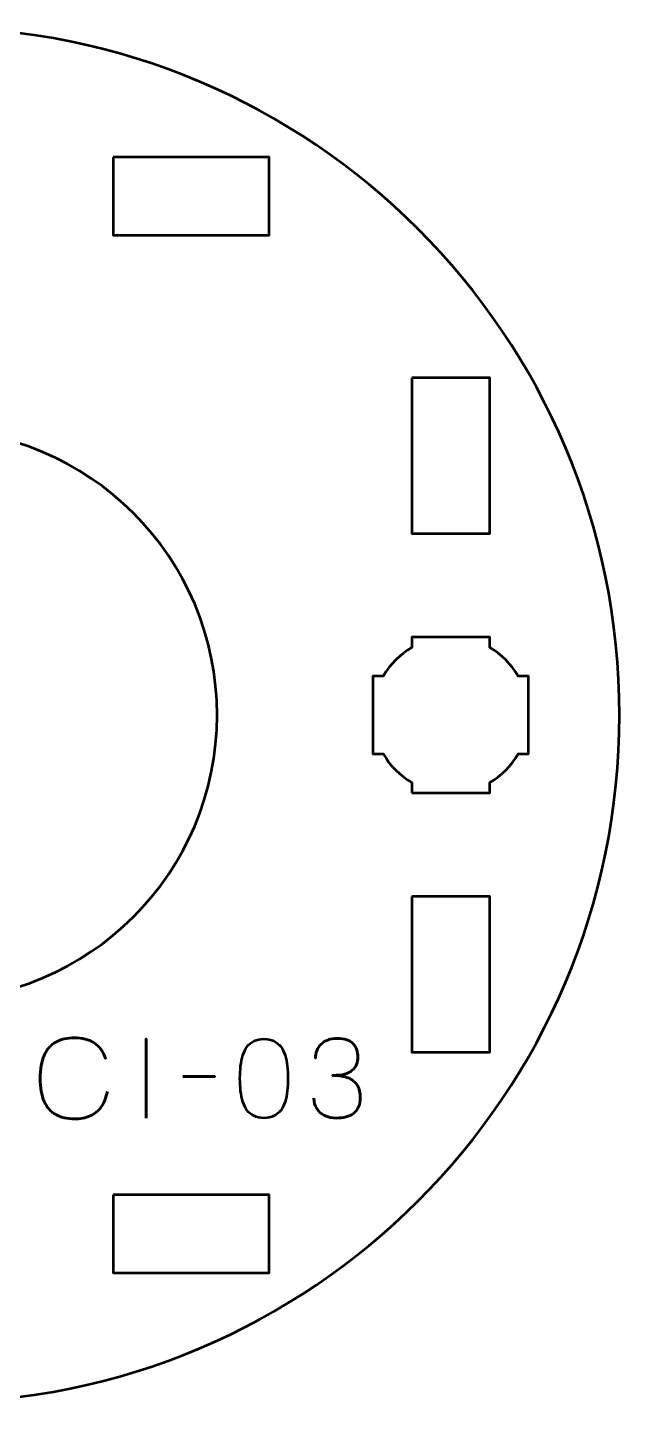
# Model space of a CAD drawing. Header units: centimetres. Extents: x -16.1 to -4.8, y -20.5 to -9.2.
# Drawn here: x -7.13 to -4.85, y -20.5 to -15.2 of the extents above; entities that cross this region are included whole.
import ezdxf

# ---------------------------------------------------------------- set-up
doc = ezdxf.new("R2010")
doc.units = ezdxf.units.CM
doc.header["$MEASUREMENT"] = 0
doc.layers.add('Layer 1', color=7, linetype='Continuous')

msp = doc.modelspace()

# ---------------------------------------------------------------- linework, layer by layer
at = {"layer": 'Layer 1', "color": 250, "lineweight": 53}
for points in [[(-7.5, -15.2), (-6.03667, -15.2), (-4.85, -16.38667), (-4.85, -17.85), (-4.85, -17.85), (-4.85, -19.31333), (-6.03667, -20.5), (-7.5, -20.5), (-7.5, -20.5), (-8.96333, -20.5), (-10.15, -19.31333), (-10.15, -17.85), (-10.15, -17.85), (-10.15, -16.38667), (-8.96333, -15.2), (-7.5, -15.2)], [(-7.5, -16.75), (-6.89258, -16.75), (-6.4, -17.24258), (-6.4, -17.85), (-6.4, -17.85), (-6.4, -18.45742), (-6.89258, -18.95), (-7.5, -18.95), (-7.5, -18.95), (-8.10742, -18.95), (-8.6, -18.45742), (-8.6, -17.85), (-8.6, -17.85), (-8.6, -17.24258), (-8.10742, -16.75), (-7.5, -16.75)]]:
    msp.add_open_spline(points, degree=3, knots=[0, 0, 0, 0, 0.25, 0.25, 0.25, 0.25, 0.5, 0.5, 0.5, 0.5, 0.75, 0.75, 0.75, 0.75, 1, 1, 1, 1], dxfattribs=at)
at = {"layer": 'Layer 1', "lineweight": 53}
for points, knots in [([(-6.80002, -15.70006), (-6.80002, -15.70006), (-6.20002, -15.70006), (-6.20002, -15.70006), (-6.20002, -15.70006), (-6.20002, -15.70006), (-6.20002, -16.00007), (-6.20002, -16.00007), (-6.20002, -16.00007), (-6.20002, -16.00007), (-6.80002, -16.00007), (-6.80002, -16.00007), (-6.80002, -16.00007), (-6.80002, -16.00007), (-6.80002, -15.70006), (-6.80002, -15.70006)], [0, 0, 0, 0, 0.25, 0.25, 0.25, 0.25, 0.5, 0.5, 0.5, 0.5, 0.75, 0.75, 0.75, 0.75, 1, 1, 1, 1]), ([(-5.65007, -16.55001), (-5.65007, -16.55001), (-5.35007, -16.55001), (-5.35007, -16.55001), (-5.35007, -16.55001), (-5.35007, -16.55001), (-5.35007, -17.15002), (-5.35007, -17.15002), (-5.35007, -17.15002), (-5.35007, -17.15002), (-5.65007, -17.15002), (-5.65007, -17.15002), (-5.65007, -17.15002), (-5.65007, -17.15002), (-5.65007, -16.55001), (-5.65007, -16.55001)], [0, 0, 0, 0, 0.25, 0.25, 0.25, 0.25, 0.5, 0.5, 0.5, 0.5, 0.75, 0.75, 0.75, 0.75, 1, 1, 1, 1]), ([(-5.64999, -18.15006), (-5.64999, -18.15006), (-5.64999, -18.10988), (-5.64999, -18.10988), (-5.64999, -18.10988), (-5.69553, -18.08355), (-5.73349, -18.0456), (-5.75984, -18.00007), (-5.75984, -18.00007), (-5.75984, -18.00007), (-5.79999, -18.00007), (-5.79999, -18.00007), (-5.79999, -18.00007), (-5.79999, -18.00007), (-5.79999, -17.85155), (-5.79999, -17.85155), (-5.79999, -17.85155), (-5.79999, -17.85155), (-5.80001, -17.85), (-5.80001, -17.85), (-5.80001, -17.85), (-5.80001, -17.85), (-5.79999, -17.84845), (-5.79999, -17.84845), (-5.79999, -17.84845), (-5.79999, -17.84845), (-5.79999, -17.70006), (-5.79999, -17.70006), (-5.79999, -17.70006), (-5.79999, -17.70006), (-5.75989, -17.70006), (-5.75989, -17.70006), (-5.75989, -17.70006), (-5.73354, -17.65449), (-5.69555, -17.61649), (-5.64999, -17.59013), (-5.64999, -17.59013), (-5.64999, -17.59013), (-5.64999, -17.55005), (-5.64999, -17.55005), (-5.64999, -17.55005), (-5.64999, -17.55005), (-5.50465, -17.55005), (-5.50465, -17.55005), (-5.50465, -17.55005), (-5.50465, -17.55005), (-5.50001, -17.54999), (-5.50001, -17.54999), (-5.50001, -17.54999), (-5.50001, -17.54999), (-5.49536, -17.55005), (-5.49536, -17.55005), (-5.49536, -17.55005), (-5.49536, -17.55005), (-5.34998, -17.55005), (-5.34998, -17.55005), (-5.34998, -17.55005), (-5.34998, -17.55005), (-5.34998, -17.59013), (-5.34998, -17.59013), (-5.34998, -17.59013), (-5.30441, -17.61649), (-5.26644, -17.65449), (-5.2401, -17.70006), (-5.2401, -17.70006), (-5.2401, -17.70006), (-5.19998, -17.70006), (-5.19998, -17.70006), (-5.19998, -17.70006), (-5.19998, -17.70006), (-5.19998, -18.00007), (-5.19998, -18.00007), (-5.19998, -18.00007), (-5.19998, -18.00007), (-5.24015, -18.00007), (-5.24015, -18.00007), (-5.24015, -18.00007), (-5.26649, -18.0456), (-5.30445, -18.08355), (-5.34998, -18.10988), (-5.34998, -18.10988), (-5.34998, -18.10988), (-5.34998, -18.15006), (-5.34998, -18.15006), (-5.34998, -18.15006), (-5.34998, -18.15006), (-5.64999, -18.15006), (-5.64999, -18.15006)], [0, 0, 0, 0, 0.0454545, 0.0454545, 0.0454545, 0.0454545, 0.0909091, 0.0909091, 0.0909091, 0.0909091, 0.1363636, 0.1363636, 0.1363636, 0.1363636, 0.1818182, 0.1818182, 0.1818182, 0.1818182, 0.2272727, 0.2272727, 0.2272727, 0.2272727, 0.2727273, 0.2727273, 0.2727273, 0.2727273, 0.3181818, 0.3181818, 0.3181818, 0.3181818, 0.3636364, 0.3636364, 0.3636364, 0.3636364, 0.4090909, 0.4090909, 0.4090909, 0.4090909, 0.4545455, 0.4545455, 0.4545455, 0.4545455, 0.5, 0.5, 0.5, 0.5, 0.5454545, 0.5454545, 0.5454545, 0.5454545, 0.5909091, 0.5909091, 0.5909091, 0.5909091, 0.6363636, 0.6363636, 0.6363636, 0.6363636, 0.6818182, 0.6818182, 0.6818182, 0.6818182, 0.7272727, 0.7272727, 0.7272727, 0.7272727, 0.7727273, 0.7727273, 0.7727273, 0.7727273, 0.8181818, 0.8181818, 0.8181818, 0.8181818, 0.8636364, 0.8636364, 0.8636364, 0.8636364, 0.9090909, 0.9090909, 0.9090909, 0.9090909, 0.9545455, 0.9545455, 0.9545455, 0.9545455, 1, 1, 1, 1]), ([(-5.65007, -18.54998), (-5.65007, -18.54998), (-5.35007, -18.54998), (-5.35007, -18.54998), (-5.35007, -18.54998), (-5.35007, -18.54998), (-5.35007, -19.14998), (-5.35007, -19.14998), (-5.35007, -19.14998), (-5.35007, -19.14998), (-5.65007, -19.14998), (-5.65007, -19.14998), (-5.65007, -19.14998), (-5.65007, -19.14998), (-5.65007, -18.54998), (-5.65007, -18.54998)], [0, 0, 0, 0, 0.25, 0.25, 0.25, 0.25, 0.5, 0.5, 0.5, 0.5, 0.75, 0.75, 0.75, 0.75, 1, 1, 1, 1]), ([(-6.80002, -19.69993), (-6.80002, -19.69993), (-6.20002, -19.69993), (-6.20002, -19.69993), (-6.20002, -19.69993), (-6.20002, -19.69993), (-6.20002, -19.99993), (-6.20002, -19.99993), (-6.20002, -19.99993), (-6.20002, -19.99993), (-6.80002, -19.99993), (-6.80002, -19.99993), (-6.80002, -19.99993), (-6.80002, -19.99993), (-6.80002, -19.69993), (-6.80002, -19.69993)], [0, 0, 0, 0, 0.25, 0.25, 0.25, 0.25, 0.5, 0.5, 0.5, 0.5, 0.75, 0.75, 0.75, 0.75, 1, 1, 1, 1])]:
    msp.add_open_spline(points, degree=3, knots=knots, dxfattribs=at)
at = {"layer": 'Layer 1', "color": 30, "lineweight": 53}
for points, knots in [([(-6.82293, -19.30097), (-6.82745, -19.32517), (-6.83535, -19.34514), (-6.84643, -19.3608), (-6.84643, -19.3608), (-6.85757, -19.3764), (-6.87183, -19.38797), (-6.88918, -19.39552), (-6.88918, -19.39552), (-6.90647, -19.40307), (-6.92679, -19.40688), (-6.94993, -19.40681), (-6.94993, -19.40681), (-6.97808, -19.40688), (-7.002, -19.40144), (-7.02162, -19.39037), (-7.02162, -19.39037), (-7.04123, -19.37936), (-7.05619, -19.36236), (-7.06649, -19.33929), (-7.06649, -19.33929), (-7.07679, -19.31621), (-7.08194, -19.28665), (-7.08201, -19.2506), (-7.08201, -19.2506), (-7.08194, -19.21469), (-7.07679, -19.18519), (-7.06649, -19.16212), (-7.06649, -19.16212), (-7.05619, -19.13905), (-7.04123, -19.12198), (-7.02162, -19.1109), (-7.02162, -19.1109), (-7.002, -19.09982), (-6.97808, -19.09432), (-6.94993, -19.09439), (-6.94993, -19.09439), (-6.9198, -19.09432), (-6.89455, -19.10074), (-6.87423, -19.11365), (-6.87423, -19.11365), (-6.85398, -19.12656), (-6.83909, -19.14653), (-6.82971, -19.17355), (-6.82971, -19.17355), (-6.83909, -19.14653), (-6.85398, -19.12656), (-6.87423, -19.11365), (-6.87423, -19.11365), (-6.89455, -19.10074), (-6.9198, -19.09432), (-6.94993, -19.09439), (-6.94993, -19.09439), (-6.97808, -19.09432), (-7.002, -19.09982), (-7.02162, -19.1109), (-7.02162, -19.1109), (-7.04123, -19.12198), (-7.05619, -19.13905), (-7.06649, -19.16212), (-7.06649, -19.16212), (-7.07679, -19.18519), (-7.08194, -19.21469), (-7.08201, -19.2506), (-7.08201, -19.2506), (-7.08194, -19.28665), (-7.07679, -19.31621), (-7.06649, -19.33929), (-7.06649, -19.33929), (-7.05619, -19.36236), (-7.04123, -19.37936), (-7.02162, -19.39037), (-7.02162, -19.39037), (-7.002, -19.40144), (-6.97808, -19.40688), (-6.94993, -19.40681), (-6.94993, -19.40681), (-6.92679, -19.40688), (-6.90647, -19.40307), (-6.88918, -19.39552), (-6.88918, -19.39552), (-6.87183, -19.38797), (-6.85757, -19.3764), (-6.84643, -19.3608), (-6.84643, -19.3608), (-6.83535, -19.34514), (-6.82745, -19.32517), (-6.82293, -19.30097)], [0, 0, 0, 0, 0.0454545, 0.0454545, 0.0454545, 0.0454545, 0.0909091, 0.0909091, 0.0909091, 0.0909091, 0.1363636, 0.1363636, 0.1363636, 0.1363636, 0.1818182, 0.1818182, 0.1818182, 0.1818182, 0.2272727, 0.2272727, 0.2272727, 0.2272727, 0.2727273, 0.2727273, 0.2727273, 0.2727273, 0.3181818, 0.3181818, 0.3181818, 0.3181818, 0.3636364, 0.3636364, 0.3636364, 0.3636364, 0.4090909, 0.4090909, 0.4090909, 0.4090909, 0.4545455, 0.4545455, 0.4545455, 0.4545455, 0.5, 0.5, 0.5, 0.5, 0.5454545, 0.5454545, 0.5454545, 0.5454545, 0.5909091, 0.5909091, 0.5909091, 0.5909091, 0.6363636, 0.6363636, 0.6363636, 0.6363636, 0.6818182, 0.6818182, 0.6818182, 0.6818182, 0.7272727, 0.7272727, 0.7272727, 0.7272727, 0.7727273, 0.7727273, 0.7727273, 0.7727273, 0.8181818, 0.8181818, 0.8181818, 0.8181818, 0.8636364, 0.8636364, 0.8636364, 0.8636364, 0.9090909, 0.9090909, 0.9090909, 0.9090909, 0.9545455, 0.9545455, 0.9545455, 0.9545455, 1, 1, 1, 1]), ([(-6.67307, -19.40342), (-6.67307, -19.40342), (-6.67307, -19.0982), (-6.67307, -19.0982), (-6.67307, -19.0982), (-6.67307, -19.0982), (-6.67307, -19.40342), (-6.67307, -19.40342)], [0, 0, 0, 0, 0.5, 0.5, 0.5, 0.5, 1, 1, 1, 1]), ([(-6.21968, -19.40342), (-6.20487, -19.40335), (-6.1921, -19.40074), (-6.18144, -19.39566), (-6.18144, -19.39566), (-6.17086, -19.39058), (-6.16204, -19.38331), (-6.15499, -19.37407), (-6.15499, -19.37407), (-6.148, -19.36476), (-6.1425, -19.35375), (-6.13841, -19.34105), (-6.13841, -19.34105), (-6.13438, -19.32835), (-6.13149, -19.31445), (-6.12987, -19.29921), (-6.12987, -19.29921), (-6.12817, -19.28397), (-6.12733, -19.26795), (-6.1274, -19.25102), (-6.1274, -19.25102), (-6.12733, -19.23416), (-6.12817, -19.21814), (-6.12987, -19.20297), (-6.12987, -19.20297), (-6.13149, -19.1878), (-6.13438, -19.17383), (-6.13841, -19.16113), (-6.13841, -19.16113), (-6.1425, -19.1485), (-6.148, -19.1375), (-6.15499, -19.12811), (-6.15499, -19.12811), (-6.16204, -19.1188), (-6.17086, -19.11153), (-6.18144, -19.10645), (-6.18144, -19.10645), (-6.1921, -19.1013), (-6.20487, -19.09869), (-6.21968, -19.09862), (-6.21968, -19.09862), (-6.2345, -19.09869), (-6.24727, -19.1013), (-6.25793, -19.10645), (-6.25793, -19.10645), (-6.26851, -19.11153), (-6.27733, -19.1188), (-6.28438, -19.12811), (-6.28438, -19.12811), (-6.29137, -19.1375), (-6.29687, -19.1485), (-6.30096, -19.16113), (-6.30096, -19.16113), (-6.30499, -19.17383), (-6.30788, -19.1878), (-6.3095, -19.20297), (-6.3095, -19.20297), (-6.31119, -19.21814), (-6.31204, -19.23416), (-6.31197, -19.25102), (-6.31197, -19.25102), (-6.31204, -19.26795), (-6.31119, -19.28397), (-6.3095, -19.29921), (-6.3095, -19.29921), (-6.30788, -19.31445), (-6.30499, -19.32835), (-6.30096, -19.34105), (-6.30096, -19.34105), (-6.29687, -19.35375), (-6.29137, -19.36476), (-6.28438, -19.37407), (-6.28438, -19.37407), (-6.27733, -19.38331), (-6.26851, -19.39058), (-6.25793, -19.39566), (-6.25793, -19.39566), (-6.24727, -19.40074), (-6.2345, -19.40335), (-6.21968, -19.40342)], [0, 0, 0, 0, 0.05, 0.05, 0.05, 0.05, 0.1, 0.1, 0.1, 0.1, 0.15, 0.15, 0.15, 0.15, 0.2, 0.2, 0.2, 0.2, 0.25, 0.25, 0.25, 0.25, 0.3, 0.3, 0.3, 0.3, 0.35, 0.35, 0.35, 0.35, 0.4, 0.4, 0.4, 0.4, 0.45, 0.45, 0.45, 0.45, 0.5, 0.5, 0.5, 0.5, 0.55, 0.55, 0.55, 0.55, 0.6, 0.6, 0.6, 0.6, 0.65, 0.65, 0.65, 0.65, 0.7, 0.7, 0.7, 0.7, 0.75, 0.75, 0.75, 0.75, 0.8, 0.8, 0.8, 0.8, 0.85, 0.85, 0.85, 0.85, 0.9, 0.9, 0.9, 0.9, 0.95, 0.95, 0.95, 0.95, 1, 1, 1, 1]), ([(-6.21968, -19.40342), (-6.20487, -19.40335), (-6.1921, -19.40074), (-6.18144, -19.39566), (-6.18144, -19.39566), (-6.17086, -19.39058), (-6.16204, -19.38331), (-6.15499, -19.37407), (-6.15499, -19.37407), (-6.148, -19.36476), (-6.1425, -19.35375), (-6.13841, -19.34105), (-6.13841, -19.34105), (-6.13438, -19.32835), (-6.13149, -19.31445), (-6.12987, -19.29921), (-6.12987, -19.29921), (-6.12817, -19.28397), (-6.12733, -19.26795), (-6.1274, -19.25102), (-6.1274, -19.25102), (-6.12733, -19.23416), (-6.12817, -19.21814), (-6.12987, -19.20297), (-6.12987, -19.20297), (-6.13149, -19.1878), (-6.13438, -19.17383), (-6.13841, -19.16113), (-6.13841, -19.16113), (-6.1425, -19.1485), (-6.148, -19.1375), (-6.15499, -19.12811), (-6.15499, -19.12811), (-6.16204, -19.1188), (-6.17086, -19.11153), (-6.18144, -19.10645), (-6.18144, -19.10645), (-6.1921, -19.1013), (-6.20487, -19.09869), (-6.21968, -19.09862), (-6.21968, -19.09862), (-6.2345, -19.09869), (-6.24727, -19.1013), (-6.25793, -19.10645), (-6.25793, -19.10645), (-6.26851, -19.11153), (-6.27733, -19.1188), (-6.28438, -19.12811), (-6.28438, -19.12811), (-6.29137, -19.1375), (-6.29687, -19.1485), (-6.30096, -19.16113), (-6.30096, -19.16113), (-6.30499, -19.17383), (-6.30788, -19.1878), (-6.3095, -19.20297), (-6.3095, -19.20297), (-6.31119, -19.21814), (-6.31204, -19.23416), (-6.31197, -19.25102), (-6.31197, -19.25102), (-6.31204, -19.26795), (-6.31119, -19.28397), (-6.3095, -19.29921), (-6.3095, -19.29921), (-6.30788, -19.31445), (-6.30499, -19.32835), (-6.30096, -19.34105), (-6.30096, -19.34105), (-6.29687, -19.35375), (-6.29137, -19.36476), (-6.28438, -19.37407), (-6.28438, -19.37407), (-6.27733, -19.38331), (-6.26851, -19.39058), (-6.25793, -19.39566), (-6.25793, -19.39566), (-6.24727, -19.40074), (-6.2345, -19.40335), (-6.21968, -19.40342)], [0, 0, 0, 0, 0.05, 0.05, 0.05, 0.05, 0.1, 0.1, 0.1, 0.1, 0.15, 0.15, 0.15, 0.15, 0.2, 0.2, 0.2, 0.2, 0.25, 0.25, 0.25, 0.25, 0.3, 0.3, 0.3, 0.3, 0.35, 0.35, 0.35, 0.35, 0.4, 0.4, 0.4, 0.4, 0.45, 0.45, 0.45, 0.45, 0.5, 0.5, 0.5, 0.5, 0.55, 0.55, 0.55, 0.55, 0.6, 0.6, 0.6, 0.6, 0.65, 0.65, 0.65, 0.65, 0.7, 0.7, 0.7, 0.7, 0.75, 0.75, 0.75, 0.75, 0.8, 0.8, 0.8, 0.8, 0.85, 0.85, 0.85, 0.85, 0.9, 0.9, 0.9, 0.9, 0.95, 0.95, 0.95, 0.95, 1, 1, 1, 1]), ([(-6.02707, -19.3268), (-6.027, -19.34204), (-6.02347, -19.3553), (-6.01649, -19.3668), (-6.01649, -19.3668), (-6.0095, -19.37823), (-5.99955, -19.38719), (-5.98657, -19.39361), (-5.98657, -19.39361), (-5.97359, -19.40003), (-5.958, -19.40328), (-5.93986, -19.40342), (-5.93986, -19.40342), (-5.92625, -19.40342), (-5.9139, -19.40201), (-5.90268, -19.39905), (-5.90268, -19.39905), (-5.89153, -19.39608), (-5.88194, -19.3915), (-5.87382, -19.38522), (-5.87382, -19.38522), (-5.86571, -19.37894), (-5.8595, -19.37082), (-5.85506, -19.36095), (-5.85506, -19.36095), (-5.85068, -19.351), (-5.8485, -19.33907), (-5.84843, -19.3251), (-5.84843, -19.3251), (-5.84835, -19.30648), (-5.85216, -19.29074), (-5.85971, -19.27797), (-5.85971, -19.27797), (-5.86726, -19.2652), (-5.87898, -19.25561), (-5.89471, -19.24905), (-5.89471, -19.24905), (-5.91044, -19.24248), (-5.93062, -19.23917), (-5.9551, -19.23917), (-5.9551, -19.23917), (-5.93683, -19.23924), (-5.92152, -19.23755), (-5.90903, -19.23409), (-5.90903, -19.23409), (-5.89661, -19.23063), (-5.88667, -19.22576), (-5.87919, -19.21941), (-5.87919, -19.21941), (-5.87171, -19.21313), (-5.86628, -19.20565), (-5.86303, -19.19705), (-5.86303, -19.19705), (-5.85971, -19.18851), (-5.85809, -19.17913), (-5.85816, -19.1689), (-5.85816, -19.1689), (-5.85809, -19.15866), (-5.8595, -19.14921), (-5.86232, -19.14046), (-5.86232, -19.14046), (-5.86508, -19.13171), (-5.86959, -19.12402), (-5.87573, -19.11746), (-5.87573, -19.11746), (-5.88187, -19.1109), (-5.88998, -19.10575), (-5.89993, -19.10208), (-5.89993, -19.10208), (-5.90995, -19.09841), (-5.92216, -19.09658), (-5.93648, -19.09651), (-5.93648, -19.09651), (-5.95073, -19.09658), (-5.96322, -19.09869), (-5.9738, -19.10279), (-5.9738, -19.10279), (-5.98446, -19.10688), (-5.9932, -19.11245), (-6.00026, -19.11958), (-6.00026, -19.11958), (-6.00724, -19.1267), (-6.01247, -19.13482), (-6.01592, -19.14399), (-6.01592, -19.14399), (-6.01945, -19.15316), (-6.02114, -19.1629), (-6.02114, -19.17313), (-6.02114, -19.17313), (-6.02114, -19.1629), (-6.01945, -19.15316), (-6.01592, -19.14399), (-6.01592, -19.14399), (-6.01247, -19.13482), (-6.00724, -19.1267), (-6.00026, -19.11958), (-6.00026, -19.11958), (-5.9932, -19.11245), (-5.98446, -19.10688), (-5.9738, -19.10279), (-5.9738, -19.10279), (-5.96322, -19.09869), (-5.95073, -19.09658), (-5.93648, -19.09651), (-5.93648, -19.09651), (-5.92216, -19.09658), (-5.90995, -19.09841), (-5.89993, -19.10208), (-5.89993, -19.10208), (-5.88998, -19.10575), (-5.88187, -19.1109), (-5.87573, -19.11746), (-5.87573, -19.11746), (-5.86959, -19.12402), (-5.86508, -19.13171), (-5.86232, -19.14046), (-5.86232, -19.14046), (-5.8595, -19.14921), (-5.85809, -19.15866), (-5.85816, -19.1689), (-5.85816, -19.1689), (-5.85809, -19.17913), (-5.85971, -19.18851), (-5.86303, -19.19705), (-5.86303, -19.19705), (-5.86628, -19.20565), (-5.87171, -19.21313), (-5.87919, -19.21941), (-5.87919, -19.21941), (-5.88667, -19.22576), (-5.89661, -19.23063), (-5.90903, -19.23409), (-5.90903, -19.23409), (-5.92152, -19.23755), (-5.93683, -19.23924), (-5.9551, -19.23917), (-5.9551, -19.23917), (-5.93062, -19.23917), (-5.91044, -19.24248), (-5.89471, -19.24905), (-5.89471, -19.24905), (-5.87898, -19.25561), (-5.86726, -19.2652), (-5.85971, -19.27797), (-5.85971, -19.27797), (-5.85216, -19.29074), (-5.84835, -19.30648), (-5.84843, -19.3251), (-5.84843, -19.3251), (-5.8485, -19.33907), (-5.85068, -19.351), (-5.85506, -19.36095), (-5.85506, -19.36095), (-5.8595, -19.37082), (-5.86571, -19.37894), (-5.87382, -19.38522), (-5.87382, -19.38522), (-5.88194, -19.3915), (-5.89153, -19.39608), (-5.90268, -19.39905), (-5.90268, -19.39905), (-5.9139, -19.40201), (-5.92625, -19.40342), (-5.93986, -19.40342), (-5.93986, -19.40342), (-5.958, -19.40328), (-5.97359, -19.40003), (-5.98657, -19.39361), (-5.98657, -19.39361), (-5.99955, -19.38719), (-6.0095, -19.37823), (-6.01649, -19.3668), (-6.01649, -19.3668), (-6.02347, -19.3553), (-6.027, -19.34204), (-6.02707, -19.3268)], [0, 0, 0, 0, 0.0227273, 0.0227273, 0.0227273, 0.0227273, 0.0454545, 0.0454545, 0.0454545, 0.0454545, 0.0681818, 0.0681818, 0.0681818, 0.0681818, 0.0909091, 0.0909091, 0.0909091, 0.0909091, 0.1136364, 0.1136364, 0.1136364, 0.1136364, 0.1363636, 0.1363636, 0.1363636, 0.1363636, 0.1590909, 0.1590909, 0.1590909, 0.1590909, 0.1818182, 0.1818182, 0.1818182, 0.1818182, 0.2045455, 0.2045455, 0.2045455, 0.2045455, 0.2272727, 0.2272727, 0.2272727, 0.2272727, 0.25, 0.25, 0.25, 0.25, 0.2727273, 0.2727273, 0.2727273, 0.2727273, 0.2954545, 0.2954545, 0.2954545, 0.2954545, 0.3181818, 0.3181818, 0.3181818, 0.3181818, 0.3409091, 0.3409091, 0.3409091, 0.3409091, 0.3636364, 0.3636364, 0.3636364, 0.3636364, 0.3863636, 0.3863636, 0.3863636, 0.3863636, 0.4090909, 0.4090909, 0.4090909, 0.4090909, 0.4318182, 0.4318182, 0.4318182, 0.4318182, 0.4545455, 0.4545455, 0.4545455, 0.4545455, 0.4772727, 0.4772727, 0.4772727, 0.4772727, 0.5, 0.5, 0.5, 0.5, 0.5227273, 0.5227273, 0.5227273, 0.5227273, 0.5454545, 0.5454545, 0.5454545, 0.5454545, 0.5681818, 0.5681818, 0.5681818, 0.5681818, 0.5909091, 0.5909091, 0.5909091, 0.5909091, 0.6136364, 0.6136364, 0.6136364, 0.6136364, 0.6363636, 0.6363636, 0.6363636, 0.6363636, 0.6590909, 0.6590909, 0.6590909, 0.6590909, 0.6818182, 0.6818182, 0.6818182, 0.6818182, 0.7045455, 0.7045455, 0.7045455, 0.7045455, 0.7272727, 0.7272727, 0.7272727, 0.7272727, 0.75, 0.75, 0.75, 0.75, 0.7727273, 0.7727273, 0.7727273, 0.7727273, 0.7954545, 0.7954545, 0.7954545, 0.7954545, 0.8181818, 0.8181818, 0.8181818, 0.8181818, 0.8409091, 0.8409091, 0.8409091, 0.8409091, 0.8636364, 0.8636364, 0.8636364, 0.8636364, 0.8863636, 0.8863636, 0.8863636, 0.8863636, 0.9090909, 0.9090909, 0.9090909, 0.9090909, 0.9318182, 0.9318182, 0.9318182, 0.9318182, 0.9545455, 0.9545455, 0.9545455, 0.9545455, 0.9772727, 0.9772727, 0.9772727, 0.9772727, 1, 1, 1, 1]), ([(-6.5321, -19.24382), (-6.5321, -19.24382), (-6.40891, -19.24382), (-6.40891, -19.24382), (-6.40891, -19.24382), (-6.40891, -19.24382), (-6.5321, -19.24382), (-6.5321, -19.24382)], [0, 0, 0, 0, 0.5, 0.5, 0.5, 0.5, 1, 1, 1, 1])]:
    msp.add_open_spline(points, degree=3, knots=knots, dxfattribs=at)

doc.saveas('drawing.dxf')
